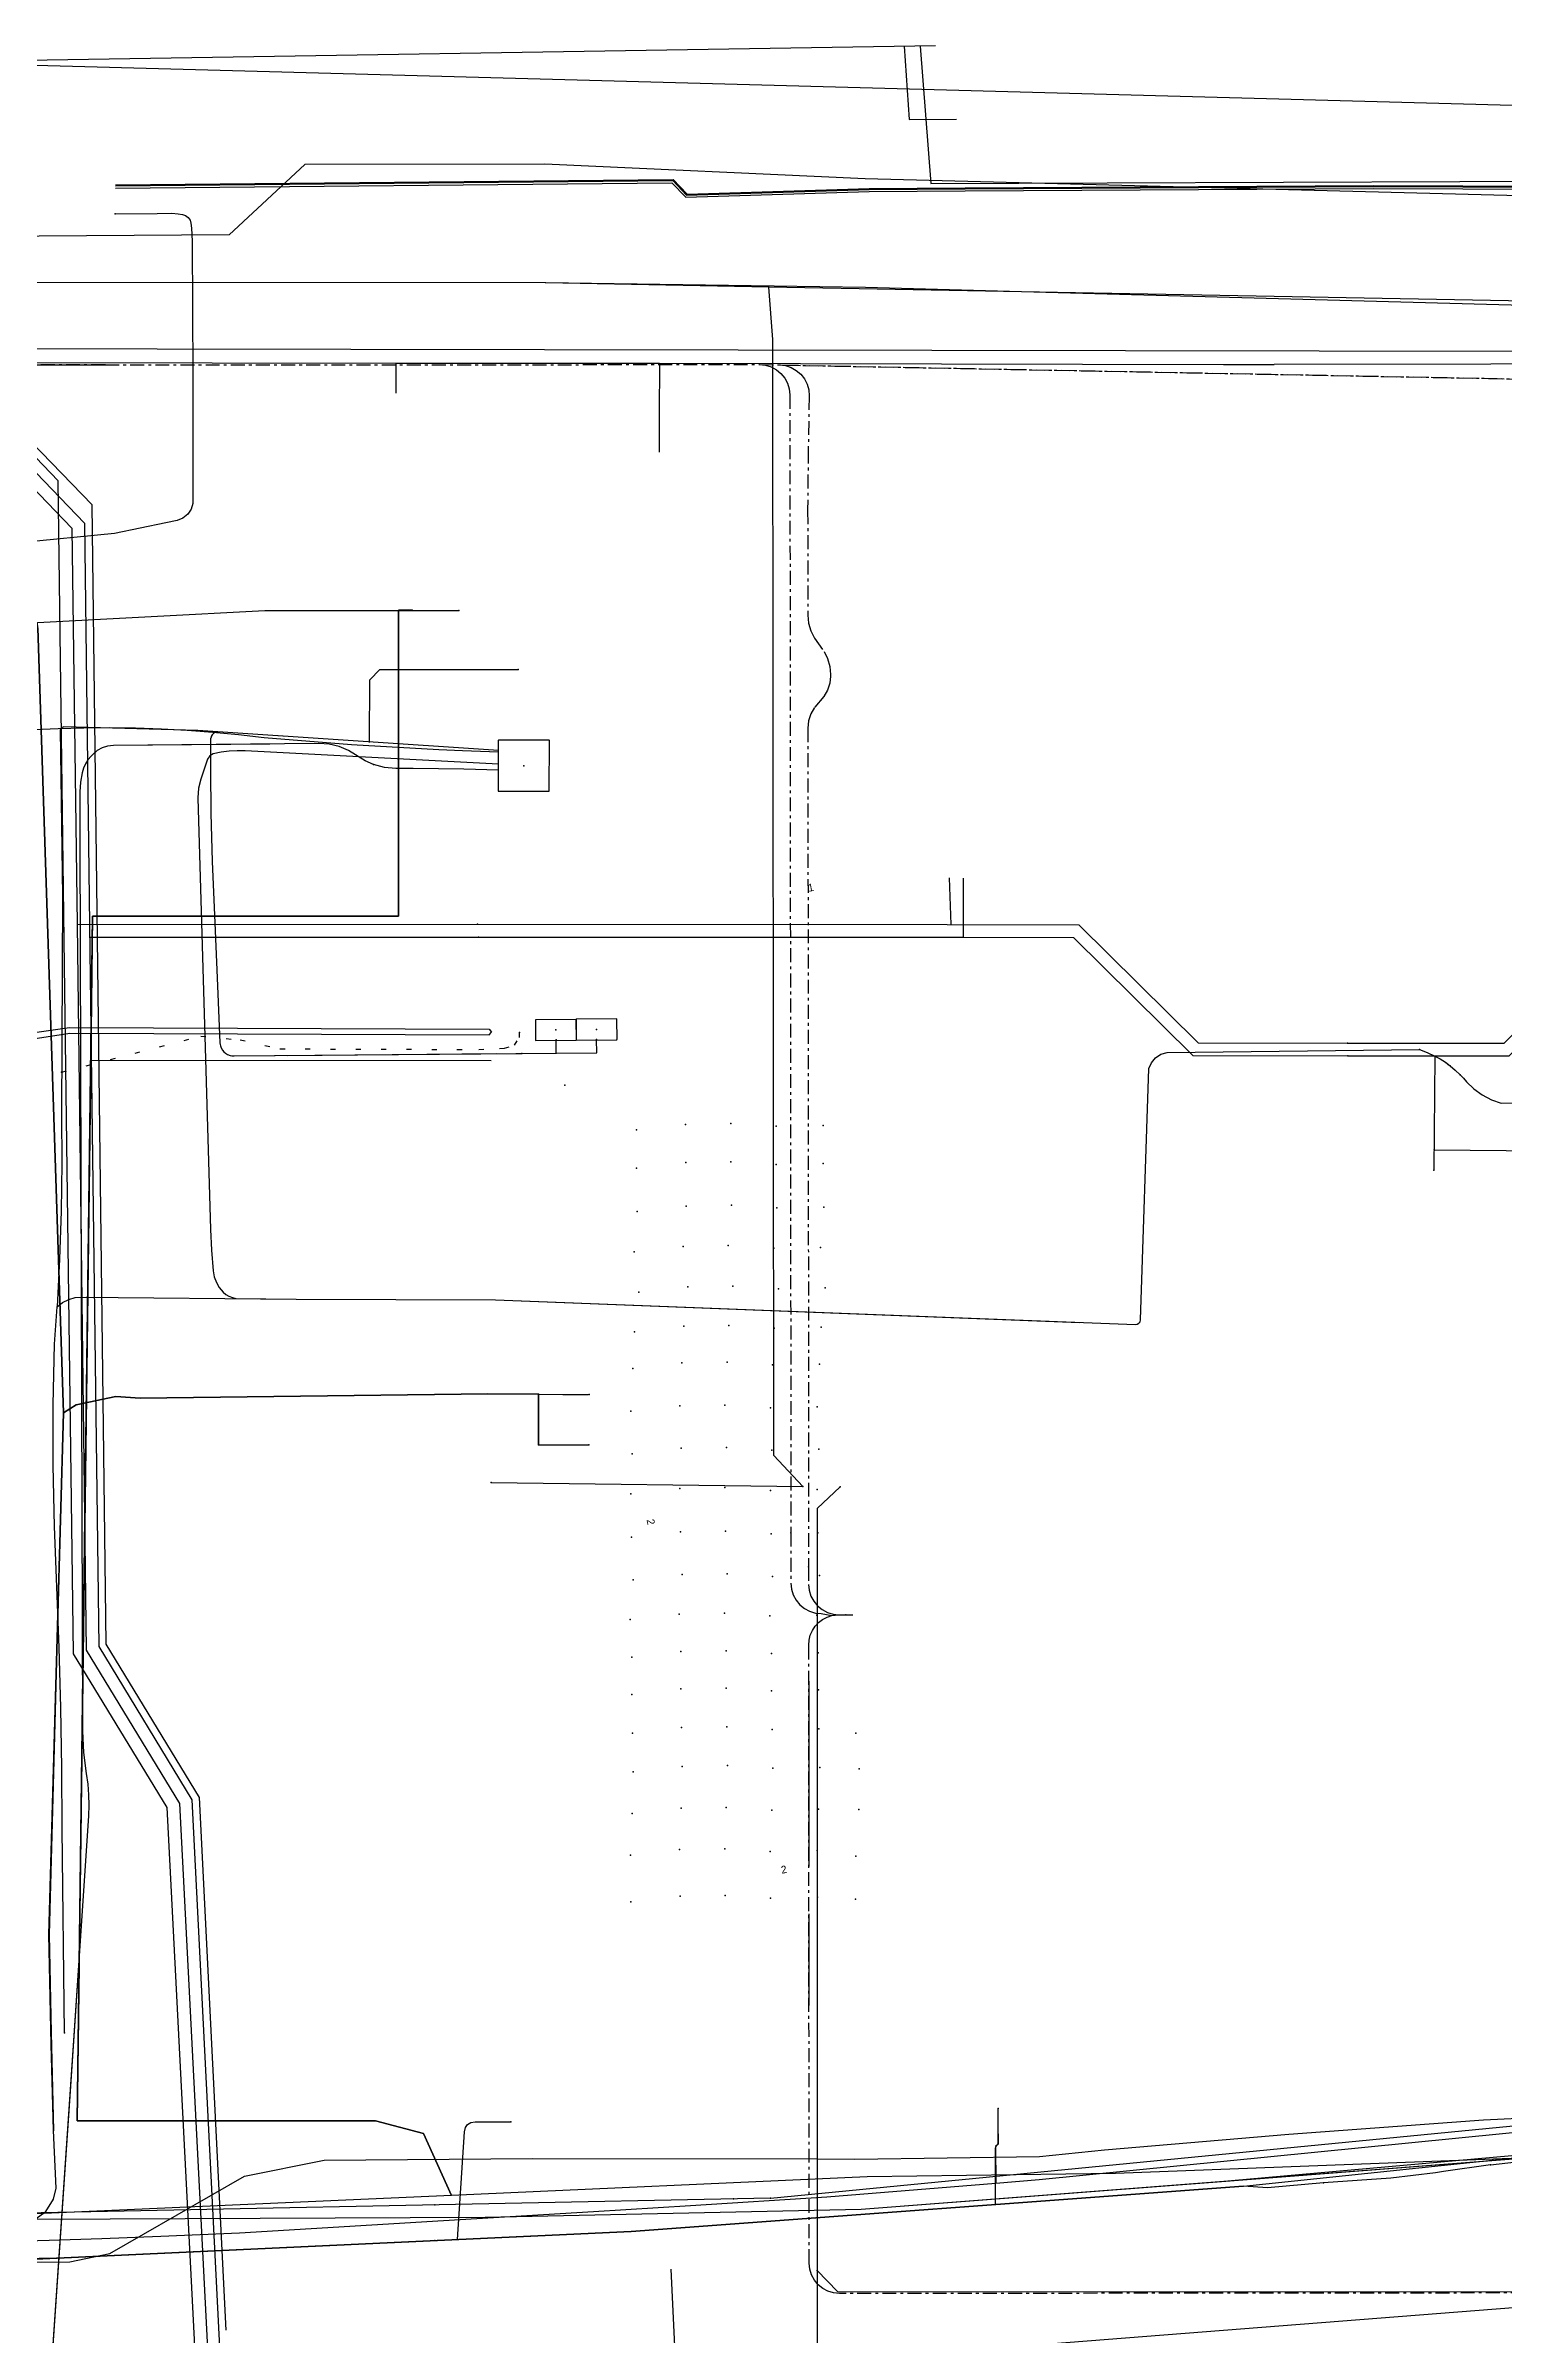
# Model space of a CAD drawing. Header units: metres. Extents: x -529 to 260, y -315 to 217.
# Drawn here: x -8 to 49.6, y 1.7 to 92.2 of the extents above; entities that cross this region are included whole.
import ezdxf

# ---------------------------------------------------------------- set-up
doc = ezdxf.new("R2010")
doc.units = ezdxf.units.M
doc.linetypes.add('DISUSED', pattern=[0.9943, 0.55, -0.1666, 0.1111, -0.1666])
doc.linetypes.add('PROJECTED', pattern=[1, 0.2, -0.8])
for name, color, linetype, true_color in [('GM0772_ELS_Mantelbuis', 7, 'Continuous', 0x960000), ('GM0772_GWA_Rioolleiding', 7, 'Continuous', 0xba38a8), ('KL1001_WAT_Waterleiding', 7, 'Continuous', 0x0000ff), ('KL1011_DAT_Duct', 7, 'Continuous', 0x00ff00), ('KL1011_DAT_Kabelbed', 7, 'Continuous', 0x00ff00), ('KL1011_DAT_Kast', 7, 'Continuous', 0x00ff00), ('KL1011_DAT_Telecommunicatiekabel', 7, 'Continuous', 0x00ff00), ('KL1031_ELS_Appurtenance', 7, 'Continuous', 0x960000), ('KL1031_ELS_Duct', 7, 'Continuous', 0x960000), ('KL1031_ELS_Elektriciteitskabel', 7, 'Continuous', 0x960000), ('KL1031_ELS_ExtraDetailinfo', 7, 'Continuous', 0x960000), ('KL1031_ELS_ExtraGeometrie', 7, 'Continuous', 0x960000), ('KL1031_ELS_Kast', 7, 'Continuous', 0x960000), ('KL1031_ELS_Mantelbuis', 7, 'Continuous', 0x960000), ('KL1031_ELS_TechnischGebouw', 7, 'Continuous', 0x960000), ('KL1031_EMS_Appurtenance', 7, 'Continuous', 0xc80000), ('KL1031_EMS_Elektriciteitskabel', 7, 'Continuous', 0xc80000), ('KL1031_EMS_ExtraGeometrie', 7, 'Continuous', 0xc80000), ('KL1031_EMS_Mantelbuis', 7, 'Continuous', 0xc80000), ('KL1031_EMS_TechnischGebouw', 7, 'Continuous', 0xc80000), ('KL1031_GLD_Appurtenance', 7, 'Continuous', 0xffaf3c), ('KL1031_GLD_OlieGasChemicalienPijpleiding', 7, 'Continuous', 0xffaf3c), ('KL1049_DAT_Appurtenance', 7, 'Continuous', 0x00ff00), ('KL1049_DAT_Mantelbuis', 7, 'Continuous', 0x00ff00), ('KL1049_DAT_Telecommunicatiekabel', 7, 'Continuous', 0x00ff00), ('KL1051_DAT_Annotatie', 7, 'Continuous', 0xffffff), ('KL1051_DAT_Appurtenance', 7, 'Continuous', 0x00ff00), ('KL1051_DAT_Kabelbed', 7, 'Continuous', 0x00ff00), ('KL1233_WRM_Appurtenance', 7, 'Continuous', 0x008080), ('KL1233_WRM_ThermischePijpleiding', 7, 'Continuous', 0x008080)]:
    doc.layers.add(name, color=color, linetype=linetype, true_color=true_color)

msp = doc.modelspace()

# ---------------------------------------------------------------- linework, layer by layer
at = {"layer": 'GM0772_ELS_Mantelbuis', "linetype": 'CONTINUOUS'}
msp.add_lwpolyline([(16.715, 4.273), (17.282, -7.602)], dxfattribs=at)
at = {"layer": 'GM0772_GWA_Rioolleiding', "linetype": 'CONTINUOUS'}
for points in [[(-15.239, 91.574), (92.828, 88.65)], [(-11.265, 80.189), (65.328, 80.067)], [(20.04, 0.413), (67.884, 4.16)]]:
    msp.add_lwpolyline(points, dxfattribs=at)
at = {"layer": 'KL1001_WAT_Waterleiding', "linetype": 'CONTINUOUS'}
for points in [[(-15.982, 79.649), (5.857, 79.62)], [(5.855, 78.427), (5.857, 79.62)], [(5.857, 79.62), (16.269, 79.617)], [(16.269, 79.617), (16.254, 77.592)], [(16.269, 79.617), (38.568, 79.566)], [(83.411, 79.635), (40.571, 79.562)], [(38.568, 79.566), (40.571, 79.562)], [(16.254, 77.592), (16.245, 76.092)], [(-10.333, 48.146), (-10.535, 48.365), (-10.588, 52.853), (-7.066, 53.36), (9.531, 53.29), (9.625, 53.171)], [(-10.334, 48.426), (-10.432, 48.499), (-10.485, 52.61), (-7.047, 53.137), (9.53, 53.071), (9.625, 53.171)], [(59.792, 10.627), (56.411, 10.292), (49.594, 9.618), (31.277, 7.805), (29.566, 7.665), (22.876, 7.116), (17.489, 6.778), (13.649, 6.538), (7.721, 6.18), (-0.339, 5.693), (-3.459, 5.558), (-5.788, 5.469), (-7.868, 5.399), (-10.542, 5.321)], [(29.654, 9.619), (29.654, 9.22), (29.554, 9.119), (29.566, 7.665)]]:
    msp.add_lwpolyline(points, dxfattribs=at)
at = {"layer": 'KL1011_DAT_Duct', "linetype": 'CONTINUOUS'}
for points in [[(5.941, 69.854), (5.944, 57.754)], [(5.941, 69.854), (5.944, 57.754)], [(5.941, 69.854), (5.944, 57.754)], [(5.941, 69.854), (5.944, 57.754)], [(5.941, 69.854), (5.944, 57.754)], [(5.941, 69.854), (5.944, 57.754)], [(5.941, 69.854), (5.944, 57.754)], [(5.941, 69.854), (5.944, 57.754)], [(5.941, 69.854), (5.944, 57.754)], [(5.941, 69.854), (5.944, 57.754)], [(5.941, 69.854), (5.944, 57.754)], [(5.941, 69.854), (5.944, 57.754)], [(6.49, 69.854), (5.941, 69.854)], [(6.49, 69.854), (5.941, 69.854)], [(6.49, 69.854), (5.941, 69.854)], [(6.49, 69.854), (5.941, 69.854)], [(6.49, 69.854), (5.941, 69.854)], [(6.49, 69.854), (5.941, 69.854)], [(6.49, 69.854), (5.941, 69.854)], [(6.49, 69.854), (5.941, 69.854)], [(6.49, 69.854), (5.941, 69.854)], [(6.49, 69.854), (5.941, 69.854)], [(6.49, 69.854), (5.941, 69.854)], [(6.49, 69.854), (5.941, 69.854)], [(6.49, 69.854), (5.941, 69.854)], [(6.49, 69.854), (5.941, 69.854)], [(6.49, 69.854), (5.941, 69.854)], [(6.49, 69.854), (5.941, 69.854)], [(6.49, 69.854), (5.941, 69.854)], [(5.941, 69.854), (5.944, 57.754)], [(5.941, 69.854), (5.944, 57.754)], [(5.941, 69.854), (5.944, 57.754)], [(5.941, 69.854), (5.944, 57.754)], [(5.941, 69.854), (5.944, 57.754)], [(-6.157, 57.751), (-6.229, 52.062)], [(-6.157, 57.751), (-6.229, 52.062)], [(-6.157, 57.751), (-6.229, 52.062)], [(-6.157, 57.751), (-6.229, 52.062)], [(-6.157, 57.751), (-6.229, 52.062)], [(-6.157, 57.751), (-6.229, 52.062)], [(-6.157, 57.751), (-6.229, 52.062)], [(-6.157, 57.751), (-6.229, 52.062)], [(-6.157, 57.751), (-6.229, 52.062)], [(-6.157, 57.751), (-6.229, 52.062)], [(-6.157, 57.751), (-6.229, 52.062)], [(-6.157, 57.751), (-6.229, 52.062)], [(-6.157, 57.751), (-6.229, 52.062)], [(-6.157, 57.751), (-6.229, 52.062)], [(-6.157, 57.751), (-6.229, 52.062)], [(-6.157, 57.751), (-6.229, 52.062)], [(-6.157, 57.751), (-6.229, 52.062)], [(5.944, 57.754), (-6.157, 57.751)], [(5.944, 57.754), (-6.157, 57.751)], [(5.944, 57.754), (-6.157, 57.751)], [(5.944, 57.754), (-6.157, 57.751)], [(5.944, 57.754), (-6.157, 57.751)], [(5.944, 57.754), (-6.157, 57.751)], [(5.944, 57.754), (-6.157, 57.751)], [(5.944, 57.754), (-6.157, 57.751)], [(5.944, 57.754), (-6.157, 57.751)], [(5.944, 57.754), (-6.157, 57.751)], [(5.944, 57.754), (-6.157, 57.751)], [(5.944, 57.754), (-6.157, 57.751)], [(5.944, 57.754), (-6.157, 57.751)], [(5.944, 57.754), (-6.157, 57.751)], [(5.944, 57.754), (-6.157, 57.751)], [(5.944, 57.754), (-6.157, 57.751)], [(5.944, 57.754), (-6.157, 57.751)], [(-6.229, 52.062), (-6.759, 10.138)], [(-6.229, 52.062), (-6.759, 10.138)], [(-6.229, 52.062), (-6.759, 10.138)], [(-6.229, 52.062), (-6.759, 10.138)], [(-6.229, 52.062), (-6.759, 10.138)], [(-6.229, 52.062), (-6.759, 10.138)], [(-6.229, 52.062), (-6.759, 10.138)], [(-6.229, 52.062), (-6.759, 10.138)], [(-6.229, 52.062), (-6.759, 10.138)], [(-6.229, 52.062), (-6.759, 10.138)], [(-6.229, 52.062), (-6.759, 10.138)], [(-6.229, 52.062), (-6.759, 10.138)], [(-6.229, 52.062), (-6.759, 10.138)], [(-6.229, 52.062), (-6.759, 10.138)], [(-6.229, 52.062), (9.608, 52.052)], [(-6.229, 52.062), (9.608, 52.052)], [(-6.229, 52.062), (9.608, 52.052)], [(-6.759, 10.138), (5.035, 10.132)], [(-6.759, 10.138), (5.035, 10.132)], [(-6.759, 10.138), (5.035, 10.132)], [(-6.759, 10.138), (5.035, 10.132)], [(-6.759, 10.138), (5.035, 10.132)], [(-6.759, 10.138), (5.035, 10.132)], [(-6.759, 10.138), (5.035, 10.132)], [(-6.759, 10.138), (5.035, 10.132)], [(-6.759, 10.138), (5.035, 10.132)], [(-6.759, 10.138), (5.035, 10.132)], [(-6.759, 10.138), (5.035, 10.132)], [(-6.759, 10.138), (5.035, 10.132)], [(-6.759, 10.138), (5.035, 10.132)], [(-6.759, 10.138), (5.035, 10.132)], [(5.035, 10.132), (6.934, 9.631)], [(5.035, 10.132), (6.934, 9.631)], [(5.035, 10.132), (6.934, 9.631)], [(5.035, 10.132), (6.934, 9.631)], [(5.035, 10.132), (6.934, 9.631)], [(5.035, 10.132), (6.934, 9.631)], [(5.035, 10.132), (6.934, 9.631)], [(5.035, 10.132), (6.934, 9.631)], [(5.035, 10.132), (6.934, 9.631)], [(5.035, 10.132), (6.934, 9.631)], [(5.035, 10.132), (6.934, 9.631)], [(5.035, 10.132), (6.934, 9.631)], [(5.035, 10.132), (6.934, 9.631)], [(5.035, 10.132), (6.934, 9.631)], [(86.932, 10.359), (84.707, 9.963), (34.302, 8.056), (24.48, 7.92), (8.036, 7.19)], [(86.932, 10.359), (84.707, 9.963), (34.302, 8.056), (24.48, 7.92), (8.036, 7.19)], [(86.932, 10.359), (84.707, 9.963), (34.302, 8.056), (24.48, 7.92), (8.036, 7.19)], [(86.932, 10.359), (84.707, 9.963), (34.302, 8.056), (24.48, 7.92), (8.036, 7.19)], [(86.932, 10.359), (84.707, 9.963), (34.302, 8.056), (24.48, 7.92), (8.036, 7.19)], [(86.932, 10.359), (84.707, 9.963), (34.302, 8.056), (24.48, 7.92), (8.036, 7.19)], [(86.932, 10.359), (84.707, 9.963), (34.302, 8.056), (24.48, 7.92), (8.036, 7.19)], [(86.932, 10.359), (84.707, 9.963), (34.302, 8.056), (24.48, 7.92), (8.036, 7.19)], [(86.932, 10.359), (84.707, 9.963), (34.302, 8.056), (24.48, 7.92), (8.036, 7.19)], [(86.932, 10.359), (84.707, 9.963), (34.302, 8.056), (24.48, 7.92), (8.036, 7.19)], [(86.932, 10.359), (84.707, 9.963), (34.302, 8.056), (24.48, 7.92), (8.036, 7.19)], [(86.932, 10.359), (84.707, 9.963), (34.302, 8.056), (24.48, 7.92), (8.036, 7.19)], [(86.932, 10.359), (84.707, 9.963), (34.302, 8.056), (24.48, 7.92), (8.036, 7.19)], [(86.932, 10.359), (84.707, 9.963), (34.302, 8.056), (24.48, 7.92), (8.036, 7.19)], [(86.932, 10.359), (84.707, 9.963), (34.302, 8.056), (24.48, 7.92), (8.036, 7.19)], [(86.932, 10.359), (84.707, 9.963), (34.302, 8.056), (24.48, 7.92), (8.036, 7.19)], [(6.934, 9.631), (8.036, 7.19)], [(6.934, 9.631), (8.036, 7.19)], [(6.934, 9.631), (8.036, 7.19)], [(6.934, 9.631), (8.036, 7.19)], [(6.934, 9.631), (8.036, 7.19)], [(6.934, 9.631), (8.036, 7.19)], [(6.934, 9.631), (8.036, 7.19)], [(6.934, 9.631), (8.036, 7.19)], [(6.934, 9.631), (8.036, 7.19)], [(6.934, 9.631), (8.036, 7.19)], [(6.934, 9.631), (8.036, 7.19)], [(6.934, 9.631), (8.036, 7.19)], [(6.934, 9.631), (8.036, 7.19)], [(6.934, 9.631), (8.036, 7.19)], [(8.036, 7.19), (-16.748, 6.089), (-22.427, 6.128)], [(8.036, 7.19), (-16.748, 6.089), (-22.427, 6.128)]]:
    msp.add_lwpolyline(points, dxfattribs=at)
at = {"layer": 'KL1011_DAT_Kabelbed', "linetype": 'CONTINUOUS'}
for points in [[(6.49, 69.854), (5.941, 69.854)], [(5.941, 69.854), (5.944, 57.754)], [(-6.157, 57.751), (-6.229, 52.062)], [(5.944, 57.754), (-6.157, 57.751)], [(-6.229, 52.062), (-6.759, 10.138)], [(-6.229, 52.062), (9.608, 52.052)], [(-6.759, 10.138), (5.035, 10.132)], [(5.035, 10.132), (6.934, 9.631)], [(86.932, 10.359), (84.707, 9.963), (34.302, 8.056), (24.48, 7.92), (8.036, 7.19)], [(6.934, 9.631), (8.036, 7.19)], [(8.036, 7.19), (-16.748, 6.089), (-22.427, 6.128)]]:
    msp.add_lwpolyline(points, dxfattribs=at)
at = {"layer": 'KL1011_DAT_Kast'}
for p in [(6.49, 69.854), (12.525, 51.081)]:
    msp.add_point(p, dxfattribs=at)
at = {"layer": 'KL1011_DAT_Telecommunicatiekabel', "linetype": 'CONTINUOUS'}
for points in [[(139.907, 47.416), (157.071, 47.419), (157.004, 25.161), (156.502, 24.86), (154.379, 23.361), (148.651, 21.578), (142.832, 21.189), (136.472, 19.178), (84.707, 9.963), (34.302, 8.056), (24.48, 7.92), (8.036, 7.19), (6.934, 9.631), (5.035, 10.132), (-6.759, 10.138), (-6.157, 57.751), (5.944, 57.754), (5.941, 69.854), (6.49, 69.854)], [(87.152, 48.46), (92.451, 48.429), (92.237, 11.303), (84.707, 9.963), (34.302, 8.056), (24.48, 7.92), (8.036, 7.19), (6.934, 9.631), (5.035, 10.132), (-6.759, 10.138), (-6.157, 57.751), (5.944, 57.754), (5.941, 69.854), (6.49, 69.854)], [(6.49, 69.854), (5.941, 69.854), (5.944, 57.754), (-6.157, 57.751), (-6.229, 52.062), (9.608, 52.052)], [(6.49, 69.854), (5.941, 69.854), (5.944, 57.754), (-6.157, 57.751), (-6.229, 52.062), (9.608, 52.052)], [(6.49, 69.854), (5.941, 69.854), (5.944, 57.754), (-6.157, 57.751), (-6.229, 52.062), (9.608, 52.052)]]:
    msp.add_lwpolyline(points, dxfattribs=at)
at = {"layer": 'KL1031_ELS_Appurtenance'}
for p in [(-5.265, 85.524), (10.669, 67.5), (4.803, 64.642), (4.958, 63.745), (4.958, 63.745), (10.724, 53.162), (12.174, 52.861), (13.775, 52.875), (46.315, 52.486), (-7.378, 51.592), (10.817, 52.332), (47.536, 51.836), (47.536, 51.836), (47.921, 51.49), (15.356, 49.31), (17.295, 49.527), (19.08, 49.556), (20.878, 49.45), (22.731, 49.486), (17.3, 48.014), (19.085, 48.044), (22.735, 47.973), (46.897, 48.514), (15.361, 47.798), (20.883, 47.938), (46.89, 47.714), (17.324, 46.298), (19.108, 46.327), (20.907, 46.221), (22.76, 46.257), (15.384, 46.082), (15.259, 44.488), (17.199, 44.704), (18.983, 44.734), (20.781, 44.628), (22.634, 44.664), (15.444, 42.89), (17.384, 43.106), (19.168, 43.136), (20.966, 43.03), (22.819, 43.066), (-7.56, 42.309), (15.282, 41.328), (17.221, 41.544), (19.006, 41.574), (20.803, 41.467), (22.657, 41.503), (15.212, 39.877), (17.151, 40.094), (18.936, 40.123), (20.734, 40.017), (22.587, 40.053), (15.13, 38.186), (17.07, 38.402), (18.854, 38.432), (20.652, 38.325), (22.505, 38.361), (15.185, 36.506), (17.124, 36.722), (18.909, 36.752), (20.706, 36.645), (22.559, 36.681), (15.128, 34.92), (17.068, 35.135), (18.852, 35.165), (20.649, 35.059), (22.502, 35.095), (15.152, 33.203), (17.091, 33.419), (18.876, 33.449), (20.674, 33.343), (22.527, 33.378), (17.156, 31.731), (18.942, 31.761), (22.592, 31.69), (15.218, 31.515), (20.739, 31.654), (15.109, 29.952), (17.048, 30.169), (18.833, 30.198), (20.63, 30.092), (22.484, 30.128), (15.17, 28.465), (17.11, 28.682), (18.894, 28.711), (20.692, 28.605), (22.545, 28.641), (17.111, 27.208), (18.895, 27.238), (22.546, 27.168), (15.171, 26.992), (20.692, 27.132), (15.197, 25.463), (17.136, 25.679), (18.921, 25.709), (20.719, 25.603), (22.571, 25.638), (24.024, 25.456), (15.223, 23.933), (17.162, 24.149), (18.947, 24.178), (20.745, 24.072), (22.598, 24.109), (24.156, 24.054), (15.182, 22.28), (17.121, 22.495), (18.906, 22.526), (20.704, 22.418), (22.557, 22.454), (24.15, 22.443), (17.059, 20.859), (18.844, 20.889), (22.494, 20.818), (15.12, 20.643), (20.642, 20.781), (24.028, 20.604), (17.075, 19.014), (18.86, 19.043), (15.136, 18.797), (20.658, 18.937), (22.511, 18.973), (24.013, 18.894), (-7.262, 13.612), (10.379, 10.09), (29.654, 10.619), (29.552, 6.826), (8.28, 5.445), (7.384, 5.404)]:
    msp.add_point(p, dxfattribs=at)
at = {"layer": 'KL1031_ELS_Duct', "linetype": 'CONTINUOUS'}
msp.add_lwpolyline([(-6.31, 23.028), (-6.3, 22.612), (-6.316, 22.195), (-6.908, 13.308), (-8.965, -16.911), (-9.978, -31.582), (-10.021, -32.576)], dxfattribs=at)
at = {"layer": 'KL1031_ELS_Elektriciteitskabel', "linetype": 'CONTINUOUS'}
for points in [[(-5.265, 85.524), (-3.603, 85.529), (-3.016, 85.544), (-2.768, 85.522), (-2.6, 85.489), (-2.477, 85.45), (-2.373, 85.372), (-2.3, 85.269), (-2.266, 85.149), (-2.245, 84.946), (-2.221, 84.441), (-2.19, 79.119), (-2.193, 74.075), (-2.256, 73.85), (-2.391, 73.646), (-2.585, 73.487), (-2.813, 73.392), (-3.253, 73.303), (-5.281, 72.88), (-9.038, 72.515)], [(4.803, 64.642), (4.805, 67.104), (5.205, 67.504), (10.669, 67.5)], [(9.899, 64.302), (-1.998, 65.096), (-7.291, 65.237), (-7.385, 65.207), (-7.44, 65.124), (-7.342, 58.54), (-7.387, 49.89), (-7.376, 47.994), (-7.401, 46.098), (-7.463, 44.202), (-7.56, 42.309)], [(4.958, 63.745), (4.629, 63.891), (3.964, 64.304), (3.592, 64.458), (3.2, 64.549), (2.788, 64.576), (-5.327, 64.504), (-5.559, 64.481), (-5.773, 64.414), (-5.968, 64.304), (-6.144, 64.151), (-6.215, 64.076), (-6.336, 63.932), (-6.434, 63.776), (-6.511, 63.607), (-6.565, 63.427), (-6.629, 63.051), (-6.652, 62.67), (-6.656, 60.84), (-6.555, 25.539), (-6.516, 24.7), (-6.406, 23.867), (-6.346, 23.448), (-6.31, 23.028), (-6.3, 22.612), (-6.316, 22.195), (-7.044, 11.313), (-8.965, -16.911)], [(4.958, 63.745), (4.629, 63.891), (3.964, 64.304), (3.592, 64.458), (3.2, 64.549), (2.788, 64.576), (-5.327, 64.504), (-5.559, 64.481), (-5.773, 64.414), (-5.968, 64.304), (-6.144, 64.151), (-6.215, 64.076), (-6.336, 63.932), (-6.434, 63.776), (-6.511, 63.607), (-6.565, 63.427), (-6.629, 63.051), (-6.652, 62.67), (-6.656, 60.84), (-6.555, 25.539), (-6.516, 24.7), (-6.406, 23.867), (-6.346, 23.448), (-6.31, 23.028), (-6.3, 22.612), (-6.316, 22.195), (-7.044, 11.313), (-8.965, -16.911)], [(9.898, 63.767), (-0.126, 64.29), (-0.442, 64.294), (-0.757, 64.276), (-1.07, 64.233), (-1.379, 64.168), (-1.517, 64.095), (-1.606, 63.966), (-1.872, 63.172), (-1.961, 62.811), (-1.989, 62.439), (-1.486, 45.373), (-1.448, 44.55), (-1.383, 43.731), (-1.341, 43.501), (-1.26, 43.28), (-1.143, 43.078), (-0.993, 42.899), (-0.883, 42.806), (-0.76, 42.731), (-0.627, 42.677), (-0.486, 42.644), (1.903, 42.622), (9.783, 42.594), (35.084, 41.613), (35.158, 41.625), (35.224, 41.664), (35.27, 41.725), (35.291, 41.798), (35.616, 51.731), (35.718, 51.964), (35.881, 52.158), (36.093, 52.298), (36.336, 52.372), (46.315, 52.486)], [(9.898, 63.767), (-0.126, 64.29), (-0.442, 64.294), (-0.757, 64.276), (-1.07, 64.233), (-1.379, 64.168), (-1.517, 64.095), (-1.606, 63.966), (-1.872, 63.172), (-1.961, 62.811), (-1.989, 62.439), (-1.486, 45.373), (-1.448, 44.55), (-1.383, 43.731), (-1.341, 43.501), (-1.26, 43.28), (-1.143, 43.078), (-0.993, 42.899), (-0.883, 42.806), (-0.76, 42.731), (-0.627, 42.677), (-0.486, 42.644), (1.903, 42.622), (9.783, 42.594), (35.084, 41.613), (35.158, 41.625), (35.224, 41.664), (35.27, 41.725), (35.291, 41.798), (35.616, 51.731), (35.718, 51.964), (35.881, 52.158), (36.093, 52.298), (36.336, 52.372), (46.315, 52.486), (46.627, 52.37), (46.93, 52.227), (47.138, 52.11), (47.339, 51.98), (47.536, 51.836)], [(9.898, 63.767), (-0.126, 64.29), (-0.442, 64.294), (-0.757, 64.276), (-1.07, 64.233), (-1.379, 64.168), (-1.517, 64.095), (-1.606, 63.966), (-1.872, 63.172), (-1.961, 62.811), (-1.989, 62.439), (-1.486, 45.373), (-1.448, 44.55), (-1.383, 43.731), (-1.341, 43.501), (-1.26, 43.28), (-1.143, 43.078), (-0.993, 42.899), (-0.883, 42.806), (-0.76, 42.731), (-0.627, 42.677), (-0.486, 42.644), (1.903, 42.622), (9.783, 42.594), (35.084, 41.613), (35.158, 41.625), (35.224, 41.664), (35.27, 41.725), (35.291, 41.798), (35.616, 51.731), (35.718, 51.964), (35.881, 52.158), (36.093, 52.298), (36.336, 52.372), (46.315, 52.486), (46.627, 52.37), (46.93, 52.227), (47.138, 52.11), (47.339, 51.98), (47.536, 51.836)], [(9.898, 63.767), (-0.126, 64.29), (-0.442, 64.294), (-0.757, 64.276), (-1.07, 64.233), (-1.379, 64.168), (-1.517, 64.095), (-1.606, 63.966), (-1.872, 63.172), (-1.961, 62.811), (-1.989, 62.439), (-1.486, 45.373), (-1.448, 44.55), (-1.383, 43.731), (-1.341, 43.501), (-1.26, 43.28), (-1.143, 43.078), (-0.993, 42.899), (-0.883, 42.806), (-0.76, 42.731), (-0.627, 42.677), (-0.486, 42.644), (1.903, 42.622), (9.783, 42.594), (35.084, 41.613), (35.158, 41.625), (35.224, 41.664), (35.27, 41.725), (35.291, 41.798), (35.616, 51.731), (35.718, 51.964), (35.881, 52.158), (36.093, 52.298), (36.336, 52.372), (46.315, 52.486), (46.627, 52.37), (46.93, 52.227), (47.138, 52.11), (47.339, 51.98), (47.536, 51.836), (47.734, 51.669), (47.921, 51.49)], [(9.899, 64.302), (-1.198, 65.043), (-1.257, 65.032), (-1.309, 65.013), (-1.354, 64.986), (-1.393, 64.954), (-1.424, 64.919), (-1.459, 64.861), (-1.471, 64.829), (-1.486, 64.761), (-1.491, 63.526), (-1.475, 61.834), (-1.423, 59.917), (-1.319, 57.491), (-1.22, 55.008), (-1.121, 52.751), (-1.112, 52.678), (-1.096, 52.624), (-1.068, 52.551), (-1.014, 52.455), (-0.958, 52.392), (-0.896, 52.341), (-0.819, 52.293), (-0.716, 52.25), (-0.644, 52.239), (-0.561, 52.234), (12.179, 52.344), (12.174, 52.861)], [(9.899, 64.302), (-1.198, 65.043), (-1.257, 65.032), (-1.309, 65.013), (-1.354, 64.986), (-1.393, 64.954), (-1.424, 64.919), (-1.459, 64.861), (-1.471, 64.829), (-1.486, 64.761), (-1.491, 63.526), (-1.475, 61.834), (-1.423, 59.917), (-1.319, 57.491), (-1.22, 55.008), (-1.121, 52.751), (-1.112, 52.678), (-1.096, 52.624), (-1.068, 52.551), (-1.014, 52.455), (-0.958, 52.392), (-0.896, 52.341), (-0.819, 52.293), (-0.716, 52.25), (-0.644, 52.239), (-0.561, 52.234), (10.817, 52.332)], [(9.899, 64.302), (-1.198, 65.043), (-1.257, 65.032), (-1.309, 65.013), (-1.354, 64.986), (-1.393, 64.954), (-1.424, 64.919), (-1.459, 64.861), (-1.471, 64.829), (-1.486, 64.761), (-1.491, 63.526), (-1.475, 61.834), (-1.423, 59.917), (-1.319, 57.491), (-1.22, 55.008), (-1.121, 52.751), (-1.112, 52.678), (-1.096, 52.624), (-1.068, 52.551), (-1.014, 52.455), (-0.958, 52.392), (-0.896, 52.341), (-0.819, 52.293), (-0.716, 52.25), (-0.644, 52.239), (-0.561, 52.234), (13.78, 52.358), (13.775, 52.875)], [(9.898, 63.527), (8.528, 63.565), (6.529, 63.592), (5.844, 63.592), (5.388, 63.631), (4.958, 63.745)], [(9.898, 63.527), (8.528, 63.565), (6.529, 63.592), (5.844, 63.592), (5.388, 63.631), (4.958, 63.745)], [(46.315, 52.486), (46.627, 52.37), (46.93, 52.227), (47.138, 52.11), (47.339, 51.98), (47.438, 51.91), (47.536, 51.836), (47.734, 51.669), (47.921, 51.49), (48.052, 51.351), (48.175, 51.205), (48.47, 50.925), (48.801, 50.69), (49.163, 50.502), (49.546, 50.367), (64.827, 50.371), (72.416, 52.442), (76.455, 52.419), (76.467, 54.419), (77.467, 54.413)], [(47.921, 51.49), (48.052, 51.351), (48.175, 51.205), (48.47, 50.925), (48.801, 50.69), (49.163, 50.502), (49.546, 50.367), (64.827, 50.371), (72.416, 52.442), (76.455, 52.419), (76.461, 53.42), (77.461, 53.413)], [(-7.56, 42.309), (-7.338, 42.483), (-7.098, 42.605), (-6.837, 42.677), (-6.557, 42.7), (1.903, 42.622), (9.783, 42.594), (35.084, 41.613), (35.158, 41.625), (35.224, 41.664), (35.27, 41.725), (35.291, 41.798), (35.616, 51.731), (35.718, 51.964), (35.881, 52.158), (36.093, 52.298), (36.336, 52.372), (46.315, 52.486), (46.627, 52.37), (46.93, 52.227), (46.89, 47.714)], [(46.897, 48.514), (63.957, 48.362), (64.183, 48.391), (64.363, 48.481), (64.494, 48.631), (64.578, 48.843), (64.737, 49.487), (64.819, 49.707), (64.947, 49.884), (65.121, 50.015), (65.339, 50.103), (71.986, 51.91), (72.474, 52.008), (72.969, 52.039), (79.469, 52.003)], [(47.536, 51.836), (47.734, 51.669), (47.921, 51.49), (48.052, 51.351), (48.175, 51.205), (48.47, 50.925), (48.801, 50.69), (49.163, 50.502), (49.546, 50.367), (64.827, 50.371), (72.416, 52.442), (76.956, 52.416)], [(47.536, 51.836), (47.734, 51.669), (47.921, 51.49), (48.052, 51.351), (48.175, 51.205), (48.47, 50.925), (48.801, 50.69), (49.163, 50.502), (49.546, 50.367), (64.827, 50.371), (72.416, 52.442), (76.455, 52.419), (76.45, 51.419), (76.949, 51.416)], [(-7.262, 13.612), (-7.356, 21.682), (-7.37, 24.071), (-7.411, 26.459), (-7.478, 28.847), (-7.666, 33.633), (-7.712, 36.035), (-7.71, 38.436), (-7.661, 40.838), (-7.607, 41.573), (-7.56, 42.309)], [(-159.298, 3.907), (-153.417, 3.983), (-135.502, 4.086), (-113.246, 4.04), (-85.13, 4.633), (-63.924, 4.258), (-43.209, 4.141), (-32.137, 4.207), (-8.408, 4.663), (15.142, 5.767), (39.363, 7.547), (65.962, 10.34), (84.955, 11.989)], [(8.28, 5.445), (8.554, 9.697), (8.59, 9.873), (8.673, 9.997), (8.803, 10.072), (8.98, 10.095), (10.379, 10.09)], [(29.552, 6.826), (29.553, 9.048), (29.566, 9.114), (29.604, 9.17), (29.629, 9.196), (29.653, 9.256), (29.654, 10.619)]]:
    msp.add_lwpolyline(points, dxfattribs=at)
at = {"layer": 'KL1031_ELS_Elektriciteitskabel', "linetype": 'PROJECTED'}
msp.add_lwpolyline([(-7.378, 51.592), (-1.87, 53.013), (-0.321, 52.866), (1.256, 52.511), (9.12, 52.483), (9.934, 52.52), (10.129, 52.538), (10.532, 52.656), (10.723, 52.966), (10.724, 53.162)], dxfattribs=at)
at = {"layer": 'KL1031_ELS_ExtraDetailinfo', "linetype": 'CONTINUOUS'}
msp.add_lwpolyline([(-6.31, 23.028), (-6.3, 22.612), (-6.316, 22.195), (-6.908, 13.308), (-8.965, -16.911), (-9.978, -31.582), (-10.021, -32.576)], dxfattribs=at)
at = {"layer": 'KL1031_ELS_ExtraGeometrie', "linetype": 'CONTINUOUS'}
for points in [[(11.907, 62.695), (11.909, 64.7), (11.906, 64.708), (11.899, 64.711), (9.899, 64.711), (9.892, 64.708), (9.889, 64.701), (9.888, 63.528), (9.889, 62.701), (9.892, 62.694), (9.899, 62.691), (11.898, 62.691), (11.907, 62.694), (11.907, 62.695)], [(12.983, 52.862), (12.977, 53.667), (12.971, 53.677), (11.368, 53.664), (11.358, 53.658), (11.364, 52.855), (11.37, 52.844), (12.974, 52.858), (12.982, 52.862), (12.983, 52.862)], [(14.584, 52.876), (14.578, 53.681), (14.572, 53.691), (12.969, 53.678), (12.959, 53.672), (12.965, 52.869), (12.971, 52.858), (14.575, 52.872), (14.583, 52.876), (14.584, 52.876)]]:
    msp.add_lwpolyline(points, close=True, dxfattribs=at)
at = {"layer": 'KL1031_ELS_Kast'}
for p in [(12.171, 53.261), (13.772, 53.275)]:
    msp.add_point(p, dxfattribs=at)
at = {"layer": 'KL1031_ELS_Mantelbuis', "linetype": 'CONTINUOUS'}
for points in [[(0.849, 64.559), (-5.327, 64.504)], [(0.849, 64.559), (-5.327, 64.504)], [(1.553, 52.252), (9.816, 52.324)], [(1.553, 52.252), (9.816, 52.324)], [(1.553, 52.252), (9.816, 52.324)], [(1.903, 42.622), (9.783, 42.594), (32.888, 41.698)], [(1.903, 42.622), (9.783, 42.594), (32.888, 41.698)], [(1.903, 42.622), (9.783, 42.594), (32.888, 41.698)], [(1.903, 42.622), (9.783, 42.594), (32.888, 41.698)], [(1.903, 42.622), (9.783, 42.594), (32.888, 41.698)], [(-6.31, 23.028), (-6.3, 22.612), (-6.316, 22.195), (-6.908, 13.308), (-8.965, -16.911), (-9.978, -31.582), (-10.021, -32.576)], [(-6.31, 23.028), (-6.3, 22.612), (-6.316, 22.195), (-6.908, 13.308), (-8.965, -16.911), (-9.978, -31.582), (-10.021, -32.576)]]:
    msp.add_lwpolyline(points, dxfattribs=at)
at = {"layer": 'KL1031_ELS_TechnischGebouw'}
msp.add_point((10.899, 63.701), dxfattribs=at)
at = {"layer": 'KL1031_EMS_Appurtenance'}
for p in [(-5.659, 79.547), (-5.659, 79.547), (21.459, 33.384), (22.161, 32.032), (23.636, 30.143), (49.121, 8.393), (42.521, 7.682), (-7.571, 4.702)]:
    msp.add_point(p, dxfattribs=at)
at = {"layer": 'KL1031_EMS_Elektriciteitskabel', "linetype": 'DISUSED'}
for points in [[(-68.851, 79.528), (-5.659, 79.547), (20.218, 79.56), (107.92, 77.897)], [(-5.659, 79.547), (-68.851, 79.528)], [(-65.173, 79.528), (-5.659, 79.547), (20.218, 79.56), (107.92, 77.897)], [(-65.173, 79.528), (-5.659, 79.547), (20.218, 79.56), (20.452, 79.537), (20.678, 79.469), (20.885, 79.358), (21.068, 79.209), (21.217, 79.027), (21.328, 78.819), (21.397, 78.595), (21.419, 78.361), (21.459, 33.384)], [(-65.173, 79.528), (-5.659, 79.547), (20.218, 79.56), (107.92, 77.897)], [(-23.552, 79.542), (-5.659, 79.547), (20.218, 79.56), (21.008, 79.544), (21.241, 79.517), (21.465, 79.445), (21.67, 79.33), (21.849, 79.177), (21.995, 78.993), (22.102, 78.783), (22.167, 78.557), (22.185, 78.322), (22.145, 76.204), (22.123, 73.805), (22.127, 69.66), (22.157, 69.339), (22.245, 69.03), (22.387, 68.739), (22.771, 68.223), (22.912, 67.935), (22.999, 67.628), (23.028, 67.309), (23.028, 67.248), (22.999, 66.962), (22.911, 66.686), (22.769, 66.435), (22.389, 66.002), (22.248, 65.75), (22.16, 65.474), (22.131, 65.188), (22.161, 32.032)], [(-5.659, 79.547), (-23.552, 79.542)], [(-5.659, 79.547), (20.218, 79.56), (107.92, 77.897)], [(-5.659, 79.547), (20.218, 79.56)], [(20.218, 79.56), (21.008, 79.544)], [(21.008, 79.544), (78.003, 78.465)], [(21.459, 33.384), (21.461, 31.384), (21.484, 31.15), (21.552, 30.926), (21.663, 30.718), (21.812, 30.536), (21.995, 30.388), (22.202, 30.277), (22.427, 30.209), (22.661, 30.186), (23.081, 30.109), (23.362, 30.142), (23.911, 30.143)], [(22.161, 32.032), (22.161, 31.341), (22.184, 31.107), (22.252, 30.882), (22.363, 30.674), (22.513, 30.493), (22.695, 30.344), (22.902, 30.234), (23.127, 30.165), (23.362, 30.142), (23.636, 30.143)], [(79.32, 3.358), (23.386, 3.308), (23.151, 3.331), (22.926, 3.399), (22.719, 3.509), (22.537, 3.658), (22.388, 3.84), (22.276, 4.047), (22.207, 4.272), (22.184, 4.507), (22.163, 28.943), (22.18, 29.142), (22.228, 29.336), (22.309, 29.518), (22.419, 29.685), (22.556, 29.831), (22.715, 29.953), (22.89, 30.046), (23.081, 30.109), (23.362, 30.142), (23.911, 30.143)]]:
    msp.add_lwpolyline(points, dxfattribs=at)
at = {"layer": 'KL1031_EMS_Elektriciteitskabel', "linetype": 'CONTINUOUS'}
for points in [[(9.899, 64.24), (8.469, 64.294), (7.535, 64.337), (4.083, 64.535), (0.634, 64.801), (-0.381, 64.918), (-1.397, 65.016), (-2.416, 65.092), (-3.435, 65.147), (-4.456, 65.182), (-5.476, 65.197), (-6.499, 65.19), (-7.519, 65.163), (-9.426, 65.079), (-11.333, 65.015), (-12.349, 64.986), (-12.38, 64.983), (-12.522, 64.938), (-12.649, 64.843), (-12.739, 64.715), (-12.786, 64.57), (-12.74, 63.051)], [(9.899, 64.24), (8.469, 64.294), (7.535, 64.337), (4.083, 64.535), (0.634, 64.801), (-0.381, 64.918), (-1.397, 65.016), (-2.416, 65.092), (-3.435, 65.147), (-4.456, 65.182), (-5.476, 65.197), (-6.499, 65.19), (-7.519, 65.163), (-9.426, 65.079), (-11.333, 65.015)], [(-7.571, 4.702), (-9.677, 4.671), (-9.867, 4.707), (-10.026, 4.813), (-10.133, 4.974), (-10.167, 5.164), (-10.197, 6.327), (-10.306, 39.654), (-10.114, 57.73), (-10.125, 57.833), (-10.157, 57.93), (-10.211, 58.019), (-10.283, 58.093), (-10.37, 58.15), (-10.467, 58.186), (-10.568, 58.2), (-10.672, 58.191), (-12.136, 58.194), (-12.319, 58.231), (-12.474, 58.337), (-12.575, 58.494), (-12.608, 58.679), (-12.74, 63.051)], [(49.121, 8.393), (65.962, 10.34), (89.508, 12.384), (101.297, 13.57), (123.527, 15.66), (140.83, 18.779)], [(49.121, 8.393), (47.265, 8.134), (46.947, 8.086), (45.179, 7.87), (42.521, 7.682)], [(42.521, 7.682), (40.313, 7.489), (39.363, 7.547), (15.142, 5.767), (-7.571, 4.702)]]:
    msp.add_lwpolyline(points, dxfattribs=at)
at = {"layer": 'KL1031_EMS_ExtraGeometrie', "linetype": 'CONTINUOUS'}
msp.add_lwpolyline([(11.907, 62.695), (11.909, 64.7), (11.906, 64.708), (11.899, 64.711), (9.899, 64.711), (9.892, 64.708), (9.889, 64.701), (9.889, 64.24), (9.889, 62.701), (9.892, 62.694), (9.899, 62.691), (11.898, 62.691), (11.907, 62.694), (11.907, 62.695)], close=True, dxfattribs=at)
at = {"layer": 'KL1031_EMS_Mantelbuis', "linetype": 'CONTINUOUS'}
for points in [[(22.165, 27.511), (22.17, 20.188)], [(22.172, 18.322), (22.175, 14.7)]]:
    msp.add_lwpolyline(points, dxfattribs=at)
at = {"layer": 'KL1031_EMS_TechnischGebouw'}
msp.add_point((10.899, 63.701), dxfattribs=at)
at = {"layer": 'KL1031_GLD_Appurtenance'}
for p in [(7.383, 6.814), (19.188, 7.051), (20.658, 7.082)]:
    msp.add_point(p, dxfattribs=at)
at = {"layer": 'KL1031_GLD_OlieGasChemicalienPijpleiding', "linetype": 'CONTINUOUS'}
for points in [[(20.658, 7.082), (86.422, 13.489), (115.567, 16.1), (140.091, 19.48), (151.704, 22.178), (168.171, 26.079), (182.919, 29.93), (192.576, 32.577)], [(20.658, 7.082), (-38.344, 5.896), (-39.141, 5.874)]]:
    msp.add_lwpolyline(points, dxfattribs=at)
at = {"layer": 'KL1049_DAT_Appurtenance'}
for p in [(8.327, 69.843), (11.48, 38.861), (13.48, 38.854), (13.48, 38.854), (13.48, 38.854), (13.48, 38.854), (13.48, 38.854), (13.48, 38.854), (13.48, 38.854), (13.48, 38.854), (13.48, 38.854), (11.473, 36.861), (13.473, 36.855), (-7.703, 9.751)]:
    msp.add_point(p, dxfattribs=at)
at = {"layer": 'KL1049_DAT_Mantelbuis', "linetype": 'CONTINUOUS'}
for points in [[(-8.321, 69.15), (-7.305, 38.121)], [(-7.305, 38.121), (-7.591, 27.815), (-7.877, 17.497), (-7.79, 13.617), (-7.704, 9.751)], [(38.148, 7.716), (89.428, 12.281)]]:
    msp.add_lwpolyline(points, dxfattribs=at)
at = {"layer": 'KL1049_DAT_Telecommunicatiekabel', "linetype": 'CONTINUOUS'}
for points in [[(11.473, 36.861), (11.48, 38.861), (9.479, 38.868), (-4.266, 38.698), (-5.233, 38.763), (-6.803, 38.441), (-7.305, 38.121), (-8.321, 69.15), (-8.327, 69.358), (0.656, 69.841), (8.327, 69.843)], [(-7.703, 9.751), (-7.789, 13.147), (-7.878, 17.498), (-7.305, 38.121), (-6.803, 38.441), (-5.233, 38.763), (-4.266, 38.698), (9.479, 38.868), (11.48, 38.861)], [(-7.703, 9.751), (-7.789, 13.147), (-7.878, 17.498), (-7.305, 38.121), (-6.803, 38.441), (-5.233, 38.763), (-4.266, 38.698), (9.479, 38.868), (11.48, 38.861), (11.473, 36.861)], [(11.48, 38.863), (12.437, 38.852), (13.437, 38.853)], [(11.48, 38.861), (13.48, 38.854)], [(11.48, 38.861), (13.48, 38.854)], [(11.48, 38.861), (13.48, 38.854)], [(11.48, 38.861), (13.48, 38.854)], [(11.48, 38.861), (13.48, 38.854)], [(11.48, 38.861), (13.48, 38.854)], [(11.48, 38.861), (13.48, 38.854)], [(11.48, 38.861), (13.48, 38.854)], [(11.48, 38.861), (13.48, 38.854)], [(11.48, 38.861), (13.48, 38.854)], [(11.473, 36.861), (13.473, 36.855)], [(11.473, 36.861), (13.473, 36.855)], [(-8.429, 6.287), (-8.423, 6.255), (9.366, 6.329), (24.241, 6.642), (53.938, 8.937), (86.283, 11.959), (90.895, 12.431), (106.599, 14.682), (145.972, 20.279)], [(-15.465, 5.034), (-11.83, 5.972), (-10.682, 6.043), (-8.423, 6.255), (9.366, 6.329), (24.241, 6.642), (38.148, 7.716), (53.938, 8.937), (55.113, 9.047), (86.283, 11.959), (86.206, 14.731)], [(-15.465, 5.034), (-11.83, 5.972), (-10.682, 6.043), (-8.423, 6.255), (9.366, 6.329), (24.241, 6.642), (38.148, 7.716), (53.938, 8.937), (55.113, 9.047), (54.861, 11.615)], [(-8.429, 6.287), (-8.423, 6.255), (-8.007, 6.555), (-7.699, 7.035), (-7.591, 7.471), (-7.703, 9.751)]]:
    msp.add_lwpolyline(points, dxfattribs=at)
at = {"layer": 'KL1051_DAT_Appurtenance'}
for p in [(20.588, 82.621), (9.604, 35.372), (21.937, 35.212), (23.405, 35.192), (22.502, 4.221)]:
    msp.add_point(p, dxfattribs=at)
at = {"layer": 'KL1051_DAT_Kabelbed', "linetype": 'CONTINUOUS'}
for points in [[(173.635, 71.022), (171.591, 75.936), (170.996, 77.364), (160.197, 81.171), (150.634, 83.186), (103.049, 84.701), (84.779, 85.335), (24.402, 86.904), (11.736, 87.486), (2.236, 87.474), (-0.752, 84.692), (-51.499, 84.333), (-51.7, 84.331), (-77.798, 84.165), (-198.661, 84.255), (-213.621, 83.996), (-214.322, 83.984)], [(20.588, 82.621), (11.772, 82.785), (11.746, 82.786), (11.739, 82.786), (-52.953, 82.818), (-68.846, 82.826), (-70.979, 82.833)], [(242.362, 54.686), (237.355, 55.953), (217.828, 60.895), (200.25, 66.782), (186.935, 71.679), (173.261, 75.461), (171.591, 75.936), (162.693, 78.041), (153.664, 79.474), (144.551, 80.229), (132.859, 80.383), (103.642, 80.768), (84.774, 80.965), (30.585, 82.437), (24.41, 82.604), (11.772, 82.785), (11.739, 82.786), (-52.953, 82.818)], [(165.089, 76.751), (164.955, 76.786), (155.104, 78.706), (134.769, 80.333), (134.414, 80.349), (132.859, 80.383), (84.792, 81.436), (30.585, 82.437), (20.588, 82.621)], [(21.937, 35.212), (20.788, 36.435), (20.742, 80.546), (20.588, 82.621)], [(9.604, 35.372), (21.937, 35.212)], [(23.405, 35.192), (22.498, 34.34), (22.501, 8.628), (22.502, 4.221)], [(-62.969, 4.636), (-53.604, 4.736), (-51.387, 5.006), (-49.732, 5.629), (-47.117, 5.968), (-38.003, 5.765), (-31.502, 5.846), (-20.604, 5.872), (-14.901, 4.508), (-7.057, 4.559), (-5.469, 4.894), (-0.15, 7.948), (2.998, 8.586), (11.246, 8.645), (22.501, 8.628), (23.986, 8.625), (31.296, 8.72), (33.855, 8.992), (41.148, 9.614), (48.849, 10.181), (56.787, 10.553)], [(22.502, 4.221), (23.302, 3.387), (97.661, 3.361), (96.427, 7.075), (97.124, 8.478)], [(22.502, 4.221), (22.496, -14.346), (-21.984, -32.278), (-22.711, -32.572), (-24.356, -33.234), (-27.949, -34.683), (-28.183, -35.31), (-28.79, -36.941)]]:
    msp.add_lwpolyline(points, dxfattribs=at)
at = {"layer": 'KL1233_WRM_Appurtenance'}
for p in [(9.072, 57.443), (9.107, 56.921), (43.476, 52.74), (43.482, 52.241)]:
    msp.add_point(p, dxfattribs=at)
at = {"layer": 'KL1233_WRM_ThermischePijpleiding', "linetype": 'CONTINUOUS'}
for points in [[(27.178, 92.162), (-12.048, 91.533), (-12.048, 90.29)], [(25.942, 92.142), (26.142, 89.254), (28.004, 89.257)], [(26.573, 92.153), (26.996, 86.724), (131.59, 87.111), (136.191, 87.156), (140.068, 87.367), (142.619, 87.456), (143.545, 87.48)], [(-5.246, 86.661), (16.81, 86.87), (17.353, 86.298), (24.552, 86.516), (28.357, 86.542), (44.498, 86.644), (65.709, 86.562), (68.275, 86.727), (100.309, 87.071), (113.207, 87.05), (124.222, 86.902), (136.145, 87.048), (139.762, 87.187)], [(-5.246, 86.539), (16.758, 86.75), (17.304, 86.177), (24.554, 86.396), (28.358, 86.422), (44.499, 86.524), (65.713, 86.442), (68.279, 86.607), (100.309, 86.951), (113.207, 86.93), (124.222, 86.781), (136.148, 86.929), (139.766, 87.067)], [(-5.245, 86.621), (16.792, 86.83), (17.337, 86.258), (24.553, 86.476), (28.358, 86.501), (44.498, 86.603), (65.71, 86.522), (68.276, 86.687), (100.309, 87.031), (113.207, 87.01), (124.222, 86.862), (136.146, 87.008), (139.763, 87.147)], [(-7.51, -24.758), (-0.778, -24.673), (-3.209, 22.527), (-6.91, 28.602), (-7.51, 74.97), (-10.203, 77.759), (-10.203, 79.023)], [(-0.869, 1.867), (-1.928, 22.922), (-5.614, 28.975), (-6.176, 74.015), (-9.776, 77.744), (-9.784, 79.014)], [(-11.166, 78.209), (-11.164, 77.437), (-6.969, 73.092), (-6.768, 57.422)], [(-10.629, 78.174), (-10.632, 77.607), (-6.471, 73.297), (-6.257, 56.363)], [(27.797, 57.42), (27.735, 59.273)], [(28.288, 56.92), (28.282, 59.264)], [(-6.768, 57.422), (-6.41, 28.745), (-2.717, 22.68), (-0.272, -24.782), (-0.434, -25.112), (-1.984, -25.338), (-36.66, -28.52)], [(-6.768, 57.422), (9.072, 57.443)], [(9.072, 57.443), (27.639, 57.42)], [(27.639, 57.42), (32.845, 57.419), (37.56, 52.744), (43.476, 52.74)], [(43.476, 52.74), (49.662, 52.736), (54.37, 57.457), (115.351, 57.419)], [(-6.257, 56.363), (-5.912, 28.889), (-2.224, 22.831), (0.164, -24.642), (-1.608, -24.804), (-36.848, -28.021)], [(-6.261, 56.922), (9.107, 56.921)], [(9.107, 56.921), (28.288, 56.92)], [(28.288, 56.92), (32.64, 56.919), (37.353, 52.244), (43.482, 52.241)], [(43.482, 52.241), (49.869, 52.236), (54.577, 56.957), (114.851, 56.926)]]:
    msp.add_lwpolyline(points, dxfattribs=at)

# ---------------------------------------------------------------- texts
at = {"layer": 'KL1051_DAT_Annotatie', "char_height": 0.3, "attachment_point": 7}
for s, insert, rotation in [('1', (22.165, 58.719), 10.663), ('2', (15.753, 33.891), 281.463), ('2', (21.1, 19.902), 10.763)]:
    msp.add_mtext(s, dxfattribs=dict(at, insert=insert, rotation=rotation))

doc.saveas('drawing.dxf')
